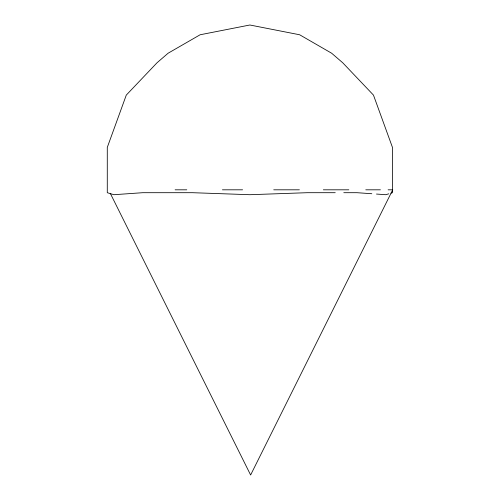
<?xml version="1.0" encoding="UTF-8"?>
<svg xmlns="http://www.w3.org/2000/svg" width="500" height="500" viewBox="0 0 500 500"><rect width="100%" height="100%" fill="white"/><g stroke="black" fill="none" stroke-linecap="round" stroke-linejoin="round"><path stroke-width="0.75" d="M388.781 193.812L385.825 194.706L376.481 194.056M390.994 193.144L392.469 192.7L392.469 147.419L373.462 95.094L342.706 62.75L331.644 53.225L299.644 34.769L249.875 25L200.113 34.769L168.106 53.225L157.044 62.75L126.287 95.094L107.281 147.419L107.281 192.7L113.925 194.706L142.738 192.7L192.506 192.7L249.875 194.706L307.25 192.7L335.244 192.7M175.119 189.812L186.775 189.812M222.419 189.812L242.587 189.812M273.731 189.812L299.387 189.812M323.344 189.812L348.825 189.812M365.781 189.812L380.412 189.812M388.106 189.812L392.719 189.812L250.625 475L110.269 193.306M343.794 192.7L357.013 192.7L371.812 193.731"/></g></svg>
